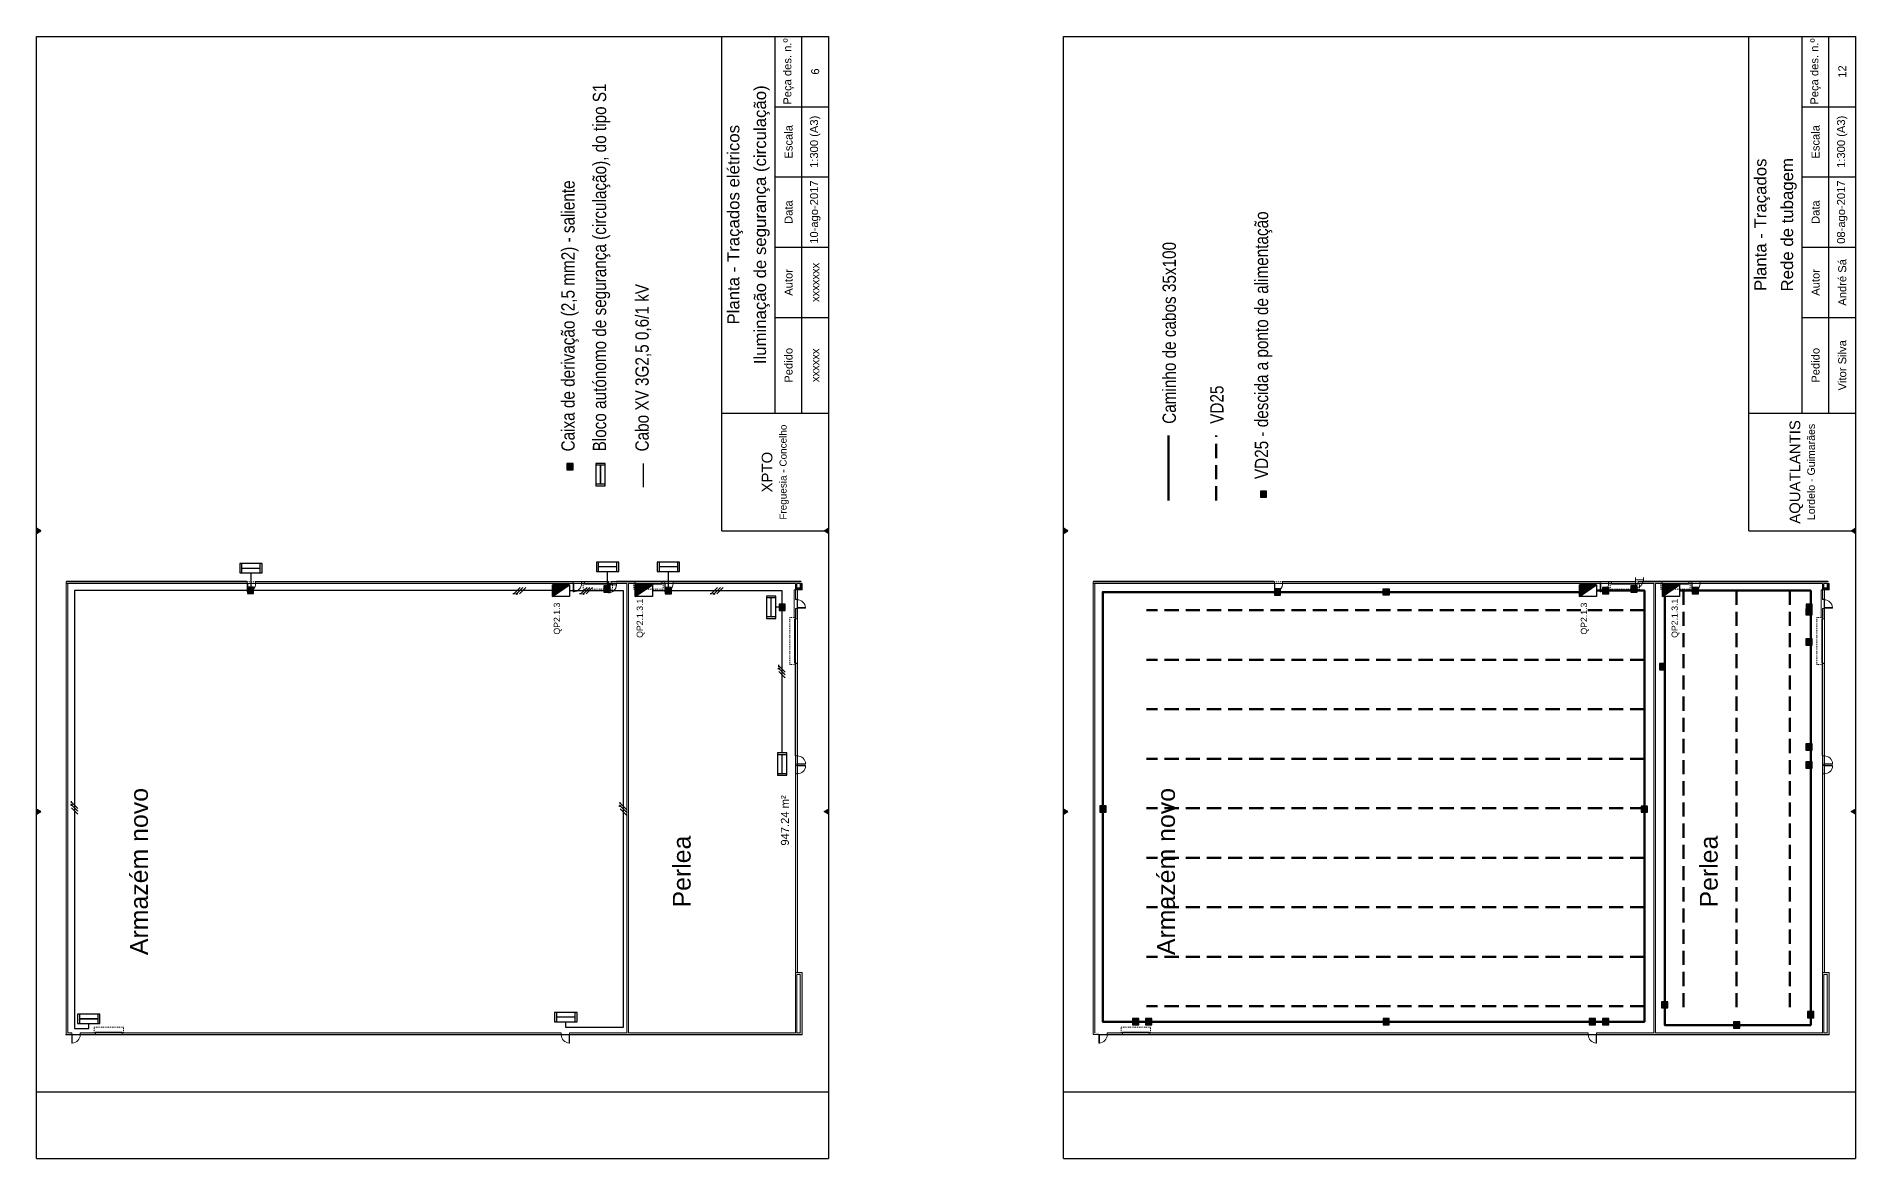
# Model space of a CAD drawing. Header units: millimetres. Extents: x -32 to 1412, y -324 to 2887.
# Drawn here: x 1207.4 to 1412, y 1996.6 to 2122.7 of the extents above; entities that cross this region are included whole.
import ezdxf

# ---------------------------------------------------------------- set-up
doc = ezdxf.new("R2010")
doc.units = ezdxf.units.MM
doc.header["$LTSCALE"] = 0.5
for name, pattern in [('HIDDEN', [9.525, 6.35, -3.175]), ('HIDDEN2', [4.7625, 3.175, -1.5875]), ('Tracejado - 0_53_0_53', [0.00106, 0.00053, -0.00053])]:
    doc.linetypes.add(name, pattern=pattern)
doc.layers.get('0').update_dxf_attribs({"linetype": 'CONTINUOUS'})
for name, color, linetype, lineweight in [('Anotações', 7, 'CONTINUOUS', 5), ('Arq_Janelas_C', 7, 'CONTINUOUS', 9), ('Arq_Paredes', 7, 'CONTINUOUS', 5), ('Arq_Paredes_C', 7, 'CONTINUOUS', 9), ('Arq_pavimentos', 7, 'CONTINUOUS', 5), ('Arq_Portas', 7, 'CONTINUOUS', 5), ('Arq_Portas Folhas C', 7, 'CONTINUOUS', 9), ('arquitetura', 252, 'CONTINUOUS', 5), ('ESQUEMA', 3, 'CONTINUOUS', 0), ('quadros eletricos', 3, 'CONTINUOUS', 30)]:
    doc.layers.add(name, color=color, linetype=linetype, lineweight=lineweight)
for name, color, linetype in [('aparelhagem', 3, 'CONTINUOUS'), ('ESQUADRIA', 7, 'CONTINUOUS'), ('Iluminação segurança', 3, 'CONTINUOUS')]:
    doc.layers.add(name, color=color, linetype=linetype)
doc.styles.add('Arial nw', font='ARIALN.TTF')
doc.styles.add('Arial_5', font='arial.ttf', dxfattribs={"height": 0.9})
doc.styles.add('ITED_3', font='romans.shx', dxfattribs={"width": 0.9, "height": 0.1})

# ---------------------------------------------------------------- blocks, each defined once
blk = doc.blocks.new('ilum_seg')
at = {"layer": 'Iluminação segurança', "color": 3, "ltscale": 0.3}
for p, q in [((-1.26, 0.53), (-1.26, -0.52)), ((1.26, 0.53), (-1.26, 0.53)), ((-1.05, 0.53), (-1.05, -0.52)), ((1.05, -0.52), (1.05, 0.53)), ((1.26, -0.52), (1.26, 0.53)), ((-1.26, -0.52), (1.26, -0.52))]:
    blk.add_line(p, q, dxfattribs=at)
at = {"layer": 'Iluminação segurança', "color": 3, "ltscale": 0.3, "const_width": 0.168}
blk.add_lwpolyline([(-1.05, 0), (1.05, 0)], dxfattribs=at)

msp = doc.modelspace()

# ---------------------------------------------------------------- hatches: boundary and pattern name
for points in [[(1207.902, 2067.161), (1207.403, 2067.449), (1207.403, 2066.873)], [(1296.016, 2067.161), (1296.515, 2067.449), (1296.515, 2066.873)], [(1323.428, 2067.161), (1322.929, 2067.449), (1322.929, 2066.873)], [(1411.542, 2067.161), (1412.041, 2067.449), (1412.041, 2066.873)], [(1207.902, 2035.596), (1207.403, 2035.884), (1207.403, 2035.308)], [(1296.016, 2035.596), (1296.515, 2035.884), (1296.515, 2035.308)], [(1323.428, 2035.596), (1322.929, 2035.884), (1322.929, 2035.308)], [(1411.542, 2035.596), (1412.041, 2035.884), (1412.041, 2035.308)]]:
    msp.add_hatch(color=7).paths.add_polyline_path(points)
at = {"layer": 'aparelhagem'}
h = msp.add_hatch(color=256, dxfattribs=at)
edge = h.paths.add_edge_path()
edge.add_arc((1261.422, 2060.078), 0.069, 0, 360)
h = msp.add_hatch(color=256, dxfattribs=at)
edge = h.paths.add_edge_path()
edge.add_arc((1268.947, 2060.078), 0.069, 0, 360)
h = msp.add_hatch(color=256, dxfattribs=at)
edge = h.paths.add_edge_path()
edge.add_arc((1283.633, 2060.078), 0.069, 0, 360)
h = msp.add_hatch(color=256, dxfattribs=at)
edge = h.paths.add_edge_path()
edge.add_arc((1290.917, 2051.674), 0.069, 0, 360)
h = msp.add_hatch(color=256, dxfattribs=at)
edge = h.paths.add_edge_path()
edge.add_arc((1211.353, 2036.343), 0.069, 0, 360)
h = msp.add_hatch(color=256, dxfattribs=at)
edge = h.paths.add_edge_path()
edge.add_arc((1273.055, 2036.232), 0.069, 0, 360)
at = {"layer": 'Arq_Paredes'}
for points in [[(1210.956, 2061.236), (1210.73, 2061.236), (1210.73, 2010.514), (1210.956, 2010.514), (1210.956, 2060.596)], [(1217.006, 2061.436), (1210.97, 2061.436), (1210.97, 2061.236), (1217.006, 2061.236)], [(1274.016, 2061.236), (1273.816, 2061.236), (1273.816, 2010.74), (1274.016, 2010.74), (1274.016, 2045.304)], [(1292.925, 2061.236), (1292.775, 2061.236), (1292.775, 2060.763), (1292.925, 2060.763)], [(1293.304, 2060.537), (1293.304, 2060.763), (1292.775, 2060.763), (1292.775, 2060.537), (1293.001, 2060.537)], [(1293.53, 2060.537), (1293.53, 2061.236), (1293.304, 2061.236), (1293.304, 2060.537)], [(1326.482, 2061.236), (1326.256, 2061.236), (1326.256, 2010.514), (1326.482, 2010.514), (1326.482, 2060.596)], [(1332.532, 2061.436), (1326.496, 2061.436), (1326.496, 2061.236), (1332.532, 2061.236)], [(1389.542, 2061.236), (1389.342, 2061.236), (1389.342, 2010.74), (1389.542, 2010.74), (1389.542, 2045.304)], [(1408.451, 2061.236), (1408.301, 2061.236), (1408.301, 2060.763), (1408.451, 2060.763)], [(1408.83, 2060.537), (1408.83, 2060.763), (1408.301, 2060.763), (1408.301, 2060.537), (1408.527, 2060.537)], [(1409.056, 2060.537), (1409.056, 2061.236), (1408.83, 2061.236), (1408.83, 2060.537)], [(1292.925, 2017.288), (1292.775, 2017.288), (1292.775, 2010.74), (1292.925, 2010.74)], [(1293.53, 2010.514), (1293.53, 2017.514), (1293.304, 2017.514), (1293.304, 2010.514)], [(1408.451, 2017.288), (1408.301, 2017.288), (1408.301, 2010.74), (1408.451, 2010.74)], [(1409.056, 2010.514), (1409.056, 2017.514), (1408.83, 2017.514), (1408.83, 2010.514)]]:
    msp.add_hatch(color=252, dxfattribs=at).paths.add_polyline_path(points, flags=0)
h = msp.add_hatch(color=252, dxfattribs=at)
h.paths.add_polyline_path([(1293.29, 2061.236), (1293.29, 2061.476), (1279.02, 2061.476), (1279.02, 2061.236), (1292.925, 2061.236)], flags=0)
h.paths.add_polyline_path([(1278.09, 2061.236), (1278.09, 2061.476), (1277.755, 2061.476), (1277.755, 2061.236)], flags=0)
h.paths.add_polyline_path([(1274.755, 2061.476), (1272.055, 2061.476), (1272.055, 2061.236), (1274.755, 2061.236)], flags=0)
h.paths.add_polyline_path([(1269.055, 2061.236), (1269.055, 2061.476), (1268.72, 2061.476), (1268.72, 2061.236)], flags=0)
h.paths.add_polyline_path([(1267.79, 2061.476), (1232.061, 2061.476), (1232.061, 2061.236), (1267.79, 2061.236)], flags=0)
h.paths.add_polyline_path([(1231.131, 2061.476), (1217.006, 2061.476), (1217.006, 2061.236), (1231.131, 2061.236)], flags=0)
h = msp.add_hatch(color=252, dxfattribs=at)
h.paths.add_polyline_path([(1408.816, 2061.236), (1408.816, 2061.476), (1394.546, 2061.476), (1394.546, 2061.236), (1408.451, 2061.236)], flags=0)
h.paths.add_polyline_path([(1393.616, 2061.236), (1393.616, 2061.476), (1393.281, 2061.476), (1393.281, 2061.236)], flags=0)
h.paths.add_polyline_path([(1390.281, 2061.476), (1387.581, 2061.476), (1387.581, 2061.236), (1390.281, 2061.236)], flags=0)
h.paths.add_polyline_path([(1384.581, 2061.236), (1384.581, 2061.476), (1384.246, 2061.476), (1384.246, 2061.236)], flags=0)
h.paths.add_polyline_path([(1383.316, 2061.476), (1347.587, 2061.476), (1347.587, 2061.236), (1383.316, 2061.236)], flags=0)
h.paths.add_polyline_path([(1346.657, 2061.476), (1332.532, 2061.476), (1332.532, 2061.236), (1346.657, 2061.236)], flags=0)
h = msp.add_hatch(color=252, dxfattribs=at)
h.dxf.hatch_style = 1
h.paths.add_polyline_path([(1292.775, 2060.537), (1292.775, 2059.485), (1293.001, 2059.485), (1293.001, 2060.537)])
h.paths.add_polyline_path([(1292.775, 2039.847), (1292.775, 2017.514), (1293.001, 2017.514), (1293.001, 2039.847)])
h.paths.add_polyline_path([(1292.775, 2052.285), (1292.775, 2052.135), (1292.775, 2041.85), (1293.001, 2041.85), (1293.001, 2052.285)])
h.paths.add_polyline_path([(1292.775, 2058.41), (1292.775, 2057.435), (1292.775, 2057.285), (1293.001, 2057.285), (1293.001, 2058.41)])
h.paths.add_polyline_path([(1293.304, 2017.514), (1292.775, 2017.514), (1292.775, 2017.288), (1293.304, 2017.288)])
h = msp.add_hatch(color=252, dxfattribs=at)
h.dxf.hatch_style = 1
h.paths.add_polyline_path([(1408.301, 2060.537), (1408.301, 2059.485), (1408.527, 2059.485), (1408.527, 2060.537)])
h.paths.add_polyline_path([(1408.301, 2039.847), (1408.301, 2017.514), (1408.527, 2017.514), (1408.527, 2039.847)])
h.paths.add_polyline_path([(1408.301, 2052.285), (1408.301, 2052.135), (1408.301, 2041.85), (1408.527, 2041.85), (1408.527, 2052.285)])
h.paths.add_polyline_path([(1408.301, 2058.41), (1408.301, 2057.435), (1408.301, 2057.285), (1408.527, 2057.285), (1408.527, 2058.41)])
h.paths.add_polyline_path([(1408.83, 2017.514), (1408.301, 2017.514), (1408.301, 2017.288), (1408.83, 2017.288)])
h = msp.add_hatch(color=252, dxfattribs=at)
h.paths.add_polyline_path([(1293.304, 2010.74), (1267.375, 2010.74), (1267.375, 2010.514), (1293.304, 2010.514)], flags=0)
h.paths.add_polyline_path([(1266.445, 2010.514), (1266.445, 2010.74), (1217.035, 2010.74), (1217.035, 2010.514), (1264.213, 2010.514)], flags=0)
h.paths.add_polyline_path([(1214.035, 2010.74), (1212.326, 2010.74), (1212.326, 2010.514), (1214.035, 2010.514)], flags=0)
h.paths.add_polyline_path([(1211.396, 2010.514), (1211.396, 2010.74), (1210.956, 2010.74), (1210.956, 2010.514)], flags=0)
h = msp.add_hatch(color=252, dxfattribs=at)
h.paths.add_polyline_path([(1408.83, 2010.74), (1382.901, 2010.74), (1382.901, 2010.514), (1408.83, 2010.514)], flags=0)
h.paths.add_polyline_path([(1381.971, 2010.514), (1381.971, 2010.74), (1332.561, 2010.74), (1332.561, 2010.514), (1379.739, 2010.514)], flags=0)
h.paths.add_polyline_path([(1329.561, 2010.74), (1327.852, 2010.74), (1327.852, 2010.514), (1329.561, 2010.514)], flags=0)
h.paths.add_polyline_path([(1326.922, 2010.514), (1326.922, 2010.74), (1326.482, 2010.74), (1326.482, 2010.514)], flags=0)
at = {"layer": 'quadros eletricos', "ltscale": 10}
for points in [[(1267.784, 2074.738), (1267.08, 2074.738), (1267.08, 2074.034), (1267.784, 2074.034)], [(1345.792, 2071.63), (1345.088, 2071.63), (1345.088, 2070.926), (1345.792, 2070.926)], [(1231.838, 2060.821), (1231.134, 2060.821), (1231.134, 2060.116), (1231.838, 2060.116)], [(1271.929, 2060.979), (1271.224, 2060.979), (1271.224, 2060.274), (1271.929, 2060.274)], [(1278.844, 2060.787), (1278.14, 2060.787), (1278.14, 2060.082), (1278.844, 2060.082)], [(1384.263, 2060.787), (1383.559, 2060.787), (1383.559, 2060.082), (1384.263, 2060.082)], [(1387.455, 2060.979), (1386.75, 2060.979), (1386.75, 2060.274), (1387.455, 2060.274)], [(1394.37, 2060.787), (1393.666, 2060.787), (1393.666, 2060.082), (1394.37, 2060.082)], [(1291.644, 2058.923), (1290.939, 2058.923), (1290.939, 2058.219), (1291.644, 2058.219)], [(1347.364, 2060.625), (1346.66, 2060.625), (1346.66, 2059.921), (1347.364, 2059.921)], [(1359.587, 2059.921), (1358.883, 2059.921), (1358.883, 2060.625), (1359.587, 2060.625)], [(1407.17, 2058.923), (1406.465, 2058.923), (1406.465, 2058.219), (1407.17, 2058.219)], [(1407.137, 2058.413), (1406.433, 2058.413), (1406.433, 2057.708), (1407.137, 2057.708)], [(1407.137, 2055.02), (1406.433, 2055.02), (1406.433, 2054.315), (1407.137, 2054.315)], [(1389.964, 2051.548), (1390.669, 2051.548), (1390.669, 2052.253), (1389.964, 2052.253)], [(1407.137, 2043.22), (1406.433, 2043.22), (1406.433, 2042.515), (1407.137, 2042.515)], [(1407.137, 2041.197), (1406.433, 2041.197), (1406.433, 2040.493), (1407.137, 2040.493)], [(1327.723, 2036.23), (1327.019, 2036.23), (1327.019, 2035.525), (1327.723, 2035.525)], [(1388.635, 2036.223), (1387.931, 2036.223), (1387.931, 2035.518), (1388.635, 2035.518)], [(1390.223, 2013.525), (1390.928, 2013.525), (1390.928, 2014.229), (1390.223, 2014.229)], [(1331.413, 2012.326), (1330.708, 2012.326), (1330.708, 2011.622), (1331.413, 2011.622)], [(1332.867, 2012.326), (1332.163, 2012.326), (1332.163, 2011.622), (1332.867, 2011.622)], [(1359.587, 2012.326), (1358.883, 2012.326), (1358.883, 2011.622), (1359.587, 2011.622)], [(1382.778, 2012.326), (1382.073, 2012.326), (1382.073, 2011.622), (1382.778, 2011.622)], [(1384.263, 2012.326), (1383.559, 2012.326), (1383.559, 2011.622), (1384.263, 2011.622)], [(1398.309, 2011.253), (1399.013, 2011.253), (1399.013, 2011.958), (1398.309, 2011.958)], [(1406.644, 2012.419), (1407.349, 2012.419), (1407.349, 2013.123), (1406.644, 2013.123)]]:
    msp.add_hatch(color=256, dxfattribs=at).paths.add_polyline_path(points)
at = {"layer": 'quadros eletricos'}
for points in [[(1265.452, 2059.781), (1267.382, 2061.088), (1265.452, 2061.088)], [(1274.776, 2059.781), (1276.706, 2061.088), (1274.776, 2061.088)], [(1380.978, 2059.781), (1382.908, 2061.088), (1380.978, 2061.088)], [(1390.302, 2059.781), (1392.232, 2061.088), (1390.302, 2061.088)]]:
    msp.add_hatch(color=256, dxfattribs=at).paths.add_polyline_path(points)

# ---------------------------------------------------------------- linework, layer by layer
for p, q in [((1284.514, 2067.161), (1296.515, 2067.161)), ((1400.04, 2067.161), (1412.041, 2067.161)), ((1412.041, 2059.659), (1412.041, 1996.591))]:
    msp.add_line(p, q)
at = {"color": 252}
for p, q in [((1292.775, 2058.41), (1292.775, 2057.435)), ((1408.301, 2058.41), (1408.301, 2057.435)), ((1292.775, 2052.285), (1293.001, 2052.285)), ((1292.775, 2041.85), (1292.775, 2052.135)), ((1408.301, 2052.285), (1408.527, 2052.285)), ((1408.301, 2041.85), (1408.301, 2052.135)), ((1292.775, 2041.85), (1292.775, 2039.847)), ((1408.301, 2041.85), (1408.301, 2039.847))]:
    msp.add_line(p, q, dxfattribs=at)
at = {"color": 7}
for points in [[(1207.902, 2067.161), (1207.403, 2067.449), (1207.403, 2066.873)], [(1296.016, 2067.161), (1296.515, 2067.449), (1296.515, 2066.873)], [(1323.428, 2067.161), (1322.929, 2067.449), (1322.929, 2066.873)], [(1411.542, 2067.161), (1412.041, 2067.449), (1412.041, 2066.873)], [(1207.902, 2035.596), (1207.403, 2035.884), (1207.403, 2035.308)], [(1323.428, 2035.596), (1322.929, 2035.884), (1322.929, 2035.308)], [(1411.542, 2035.596), (1412.041, 2035.884), (1412.041, 2035.308)]]:
    msp.add_lwpolyline(points, close=True, dxfattribs=at)
at = {"layer": 'aparelhagem'}
for p, q in [((1261.105, 2060.078), (1261.818, 2060.791)), ((1261.422, 2060.078), (1262.135, 2060.791)), ((1261.739, 2060.078), (1262.452, 2060.791)), ((1268.63, 2060.078), (1269.343, 2060.791)), ((1268.947, 2060.078), (1269.659, 2060.791)), ((1269.264, 2060.078), (1269.976, 2060.791)), ((1283.316, 2060.078), (1284.029, 2060.791)), ((1283.633, 2060.078), (1284.346, 2060.791)), ((1283.95, 2060.078), (1284.663, 2060.791)), ((1261.222, 2060.078), (1260.988, 2060.078)), ((1268.747, 2060.078), (1268.513, 2060.078)), ((1283.433, 2060.078), (1283.199, 2060.078)), ((1290.917, 2051.873), (1290.917, 2052.108)), ((1290.917, 2051.991), (1291.629, 2051.278)), ((1290.917, 2051.674), (1291.629, 2050.961)), ((1290.917, 2051.357), (1291.629, 2050.644)), ((1211.353, 2036.543), (1211.353, 2036.777)), ((1211.353, 2036.66), (1212.065, 2035.948)), ((1211.353, 2036.343), (1212.065, 2035.631)), ((1273.055, 2036.432), (1273.055, 2036.666)), ((1273.055, 2036.549), (1273.768, 2035.836)), ((1273.055, 2036.232), (1273.768, 2035.519)), ((1211.353, 2036.026), (1212.065, 2035.314)), ((1273.055, 2035.915), (1273.768, 2035.202))]:
    msp.add_line(p, q, dxfattribs=at)
for centre in [(1261.422, 2060.078), (1261.422, 2060.078), (1268.947, 2060.078), (1268.947, 2060.078), (1283.633, 2060.078), (1283.633, 2060.078), (1290.917, 2051.674), (1290.917, 2051.674), (1211.353, 2036.343), (1211.353, 2036.343), (1273.055, 2036.232), (1273.055, 2036.232)]:
    msp.add_circle(centre, 0.069, dxfattribs=at)
at = {"layer": 'Arq_Janelas_C', "color": 252}
for p, q in [((1292.775, 2059.485), (1292.775, 2059.453)), ((1292.947, 2059.453), (1292.775, 2059.453)), ((1293.001, 2059.466), (1292.947, 2059.466)), ((1292.947, 2059.466), (1292.947, 2059.422)), ((1292.991, 2059.422), (1292.947, 2059.422)), ((1292.969, 2059.422), (1292.969, 2058.473)), ((1292.991, 2059.466), (1292.991, 2059.422)), ((1293.001, 2059.485), (1293.001, 2059.466)), ((1408.301, 2059.485), (1408.301, 2059.453)), ((1408.473, 2059.453), (1408.301, 2059.453)), ((1408.527, 2059.466), (1408.473, 2059.466)), ((1408.473, 2059.466), (1408.473, 2059.422)), ((1408.517, 2059.422), (1408.473, 2059.422)), ((1408.495, 2059.422), (1408.495, 2058.473)), ((1408.517, 2059.466), (1408.517, 2059.422)), ((1408.527, 2059.485), (1408.527, 2059.466)), ((1292.947, 2058.442), (1292.775, 2058.442)), ((1292.775, 2058.41), (1292.775, 2058.442)), ((1292.947, 2058.473), (1292.947, 2058.429)), ((1292.991, 2058.473), (1292.947, 2058.473)), ((1293.001, 2058.429), (1292.947, 2058.429)), ((1292.991, 2058.429), (1292.991, 2058.473)), ((1293.001, 2058.411), (1293.001, 2058.429)), ((1408.473, 2058.442), (1408.301, 2058.442)), ((1408.301, 2058.41), (1408.301, 2058.442)), ((1408.473, 2058.473), (1408.473, 2058.429)), ((1408.517, 2058.473), (1408.473, 2058.473)), ((1408.527, 2058.429), (1408.473, 2058.429)), ((1408.517, 2058.429), (1408.517, 2058.473)), ((1408.527, 2058.411), (1408.527, 2058.429))]:
    msp.add_line(p, q, dxfattribs=at)
at = {"layer": 'Arq_Paredes_C', "color": 252}
for p, q in [((1210.73, 2061.236), (1231.131, 2061.236)), ((1210.956, 2010.74), (1210.956, 2061.236)), ((1217.006, 2061.436), (1210.97, 2061.436)), ((1231.131, 2061.476), (1217.206, 2061.476)), ((1231.131, 2061.236), (1231.131, 2061.476)), ((1267.79, 2061.476), (1232.061, 2061.476)), ((1232.061, 2061.476), (1232.061, 2061.236)), ((1232.061, 2061.236), (1267.79, 2061.236)), ((1267.79, 2061.236), (1267.79, 2061.476)), ((1269.055, 2061.476), (1268.72, 2061.476)), ((1268.72, 2061.476), (1268.72, 2061.236)), ((1268.72, 2061.236), (1269.055, 2061.236)), ((1269.055, 2061.236), (1269.055, 2061.476)), ((1274.755, 2061.476), (1272.055, 2061.476)), ((1272.055, 2061.476), (1272.055, 2061.236)), ((1272.055, 2061.236), (1273.816, 2061.236)), ((1273.816, 2061.236), (1273.816, 2010.74)), ((1274.016, 2061.236), (1274.755, 2061.236)), ((1274.016, 2010.74), (1274.016, 2061.236)), ((1274.755, 2061.236), (1274.755, 2061.476)), ((1278.09, 2061.476), (1277.755, 2061.476)), ((1277.755, 2061.476), (1277.755, 2061.236)), ((1277.755, 2061.236), (1278.09, 2061.236)), ((1278.09, 2061.236), (1278.09, 2061.476)), ((1293.29, 2061.476), (1279.02, 2061.476)), ((1279.02, 2061.476), (1279.02, 2061.236)), ((1279.02, 2061.236), (1292.775, 2061.236)), ((1292.775, 2061.236), (1292.775, 2059.485)), ((1292.925, 2061.236), (1293.53, 2061.236)), ((1292.925, 2060.763), (1292.925, 2061.236)), ((1293.304, 2060.763), (1292.925, 2060.763)), ((1293.53, 2061.236), (1293.304, 2061.236)), ((1293.304, 2061.236), (1293.304, 2060.763)), ((1293.53, 2060.537), (1293.53, 2061.236)), ((1326.256, 2061.236), (1346.657, 2061.236)), ((1326.482, 2010.74), (1326.482, 2061.236)), ((1332.532, 2061.436), (1326.496, 2061.436)), ((1346.657, 2061.476), (1332.732, 2061.476)), ((1346.657, 2061.236), (1346.657, 2061.476)), ((1383.316, 2061.476), (1347.587, 2061.476)), ((1347.587, 2061.476), (1347.587, 2061.236)), ((1347.587, 2061.236), (1383.316, 2061.236)), ((1383.316, 2061.236), (1383.316, 2061.476)), ((1384.581, 2061.476), (1384.246, 2061.476)), ((1384.246, 2061.476), (1384.246, 2061.236)), ((1384.246, 2061.236), (1384.581, 2061.236)), ((1384.581, 2061.236), (1384.581, 2061.476)), ((1390.281, 2061.476), (1387.581, 2061.476)), ((1387.581, 2061.476), (1387.581, 2061.236)), ((1387.581, 2061.236), (1389.342, 2061.236)), ((1389.342, 2061.236), (1389.342, 2010.74)), ((1389.542, 2061.236), (1390.281, 2061.236)), ((1389.542, 2010.74), (1389.542, 2061.236)), ((1390.281, 2061.236), (1390.281, 2061.476)), ((1393.616, 2061.476), (1393.281, 2061.476)), ((1393.281, 2061.476), (1393.281, 2061.236)), ((1393.281, 2061.236), (1393.616, 2061.236)), ((1393.616, 2061.236), (1393.616, 2061.476)), ((1408.816, 2061.476), (1394.546, 2061.476)), ((1394.546, 2061.476), (1394.546, 2061.236)), ((1394.546, 2061.236), (1408.301, 2061.236)), ((1408.301, 2061.236), (1408.301, 2059.485)), ((1408.451, 2061.236), (1409.056, 2061.236)), ((1408.451, 2060.763), (1408.451, 2061.236)), ((1408.83, 2060.763), (1408.451, 2060.763)), ((1409.056, 2061.236), (1408.83, 2061.236)), ((1408.83, 2061.236), (1408.83, 2060.763)), ((1409.056, 2060.537), (1409.056, 2061.236)), ((1292.775, 2059.485), (1293.001, 2059.485)), ((1293.001, 2060.537), (1293.53, 2060.537)), ((1293.001, 2059.485), (1293.001, 2060.537)), ((1408.301, 2059.485), (1408.527, 2059.485)), ((1408.527, 2060.537), (1409.056, 2060.537)), ((1408.527, 2059.485), (1408.527, 2060.537)), ((1293.001, 2058.41), (1292.775, 2058.41)), ((1292.775, 2057.285), (1293.001, 2057.285)), ((1293.001, 2041.85), (1293.001, 2058.41)), ((1408.527, 2058.41), (1408.301, 2058.41)), ((1408.301, 2057.285), (1408.527, 2057.285)), ((1408.527, 2041.85), (1408.527, 2058.41)), ((1292.775, 2041.85), (1293.001, 2041.85)), ((1293.001, 2040.92), (1292.775, 2040.92)), ((1292.775, 2040.92), (1292.775, 2040.777)), ((1292.775, 2040.777), (1293.001, 2040.777)), ((1293.001, 2040.777), (1293.001, 2040.92)), ((1408.301, 2041.85), (1408.527, 2041.85)), ((1408.527, 2040.92), (1408.301, 2040.92)), ((1408.301, 2040.92), (1408.301, 2040.777)), ((1408.301, 2040.777), (1408.527, 2040.777)), ((1408.527, 2040.777), (1408.527, 2040.92)), ((1293.001, 2039.847), (1292.775, 2039.847)), ((1292.775, 2039.847), (1292.775, 2017.514)), ((1293.001, 2017.514), (1293.001, 2039.847)), ((1408.527, 2039.847), (1408.301, 2039.847)), ((1408.301, 2039.847), (1408.301, 2017.514)), ((1408.527, 2017.514), (1408.527, 2039.847)), ((1292.775, 2017.514), (1292.775, 2010.74)), ((1293.53, 2017.514), (1292.775, 2017.514)), ((1292.925, 2017.288), (1293.304, 2017.288)), ((1292.925, 2010.74), (1292.925, 2017.288)), ((1293.304, 2017.288), (1293.304, 2010.74)), ((1293.53, 2010.514), (1293.53, 2017.514)), ((1408.301, 2017.514), (1408.301, 2010.74)), ((1409.056, 2017.514), (1408.301, 2017.514)), ((1408.451, 2017.288), (1408.83, 2017.288)), ((1408.451, 2010.74), (1408.451, 2017.288)), ((1408.83, 2017.288), (1408.83, 2010.74)), ((1409.056, 2010.514), (1409.056, 2017.514)), ((1210.73, 2010.596), (1210.73, 2010.514)), ((1210.73, 2010.514), (1211.396, 2010.514)), ((1211.396, 2010.74), (1210.956, 2010.74)), ((1211.396, 2010.514), (1211.396, 2010.74)), ((1214.035, 2010.74), (1212.326, 2010.74)), ((1212.326, 2010.74), (1212.326, 2010.514)), ((1212.326, 2010.514), (1214.035, 2010.514)), ((1214.035, 2010.514), (1214.035, 2010.74)), ((1266.445, 2010.74), (1217.035, 2010.74)), ((1217.035, 2010.74), (1217.035, 2010.514)), ((1217.035, 2010.514), (1266.445, 2010.514)), ((1266.445, 2010.514), (1266.445, 2010.74)), ((1273.816, 2010.74), (1267.375, 2010.74)), ((1267.375, 2010.74), (1267.375, 2010.514)), ((1267.375, 2010.514), (1293.53, 2010.514)), ((1292.775, 2010.74), (1274.016, 2010.74)), ((1293.304, 2010.74), (1292.925, 2010.74)), ((1329.561, 2010.74), (1327.852, 2010.74)), ((1327.852, 2010.74), (1327.852, 2010.514)), ((1327.852, 2010.514), (1329.561, 2010.514)), ((1329.561, 2010.514), (1329.561, 2010.74)), ((1381.971, 2010.74), (1332.561, 2010.74)), ((1332.561, 2010.74), (1332.561, 2010.514)), ((1332.561, 2010.514), (1381.971, 2010.514)), ((1381.971, 2010.514), (1381.971, 2010.74)), ((1389.342, 2010.74), (1382.901, 2010.74)), ((1382.901, 2010.74), (1382.901, 2010.514)), ((1382.901, 2010.514), (1409.056, 2010.514)), ((1408.301, 2010.74), (1389.542, 2010.74)), ((1408.83, 2010.74), (1408.451, 2010.74))]:
    msp.add_line(p, q, dxfattribs=at)
at = {"layer": 'Arq_pavimentos', "color": 252}
for p, q in [((1232.061, 2061.236), (1231.131, 2061.236)), ((1268.72, 2061.236), (1267.79, 2061.236)), ((1279.02, 2061.236), (1278.09, 2061.236)), ((1347.587, 2061.236), (1346.657, 2061.236)), ((1384.246, 2061.236), (1383.316, 2061.236)), ((1394.546, 2061.236), (1393.616, 2061.236)), ((1293.001, 2060.537), (1292.656, 2060.537)), ((1292.656, 2060.537), (1292.656, 2057.435)), ((1292.991, 2058.473), (1292.991, 2059.403)), ((1293.53, 2060.537), (1293.001, 2060.537)), ((1293.001, 2058.41), (1293.001, 2059.485)), ((1408.527, 2060.537), (1408.182, 2060.537)), ((1408.182, 2060.537), (1408.182, 2057.435)), ((1408.517, 2058.473), (1408.517, 2059.403)), ((1409.056, 2060.537), (1408.527, 2060.537)), ((1408.527, 2058.41), (1408.527, 2059.485)), ((1293.001, 2052.285), (1293.001, 2057.285)), ((1408.527, 2052.285), (1408.527, 2057.285)), ((1293.001, 2040.92), (1293.001, 2041.85)), ((1293.001, 2039.847), (1293.001, 2040.777)), ((1408.527, 2040.92), (1408.527, 2041.85)), ((1408.527, 2039.847), (1408.527, 2040.777)), ((1212.326, 2010.514), (1211.396, 2010.514)), ((1211.396, 2010.514), (1212.326, 2010.514)), ((1217.035, 2010.514), (1214.035, 2010.514)), ((1214.035, 2010.514), (1217.035, 2010.514)), ((1267.375, 2010.515), (1266.445, 2010.515)), ((1266.445, 2010.514), (1267.375, 2010.514)), ((1327.852, 2010.514), (1326.922, 2010.514)), ((1326.922, 2010.514), (1327.852, 2010.514)), ((1332.561, 2010.514), (1329.561, 2010.514)), ((1329.561, 2010.514), (1332.561, 2010.514)), ((1382.901, 2010.515), (1381.971, 2010.515)), ((1381.971, 2010.514), (1382.901, 2010.514))]:
    msp.add_line(p, q, dxfattribs=at)
at = {"layer": 'Arq_Portas', "color": 252, "linetype": 'Tracejado - 0_53_0_53'}
for p, q in [((1268.905, 2061.236), (1272.205, 2061.236)), ((1268.905, 2061.236), (1268.905, 2060.601)), ((1272.205, 2061.236), (1272.205, 2060.601)), ((1274.605, 2061.236), (1277.905, 2061.236)), ((1274.605, 2061.236), (1274.605, 2060.601)), ((1277.905, 2061.236), (1277.905, 2060.601)), ((1384.431, 2061.236), (1387.731, 2061.236)), ((1384.431, 2061.236), (1384.431, 2060.601)), ((1387.731, 2061.236), (1387.731, 2060.601)), ((1390.131, 2061.236), (1393.431, 2061.236)), ((1390.131, 2061.236), (1390.131, 2060.601)), ((1393.431, 2061.236), (1393.431, 2060.601)), ((1268.905, 2060.601), (1272.205, 2060.601)), ((1274.605, 2060.601), (1277.905, 2060.601)), ((1384.431, 2060.601), (1387.731, 2060.601)), ((1390.131, 2060.601), (1393.431, 2060.601)), ((1292.14, 2057.435), (1292.14, 2052.135)), ((1292.775, 2057.435), (1292.14, 2057.435)), ((1292.775, 2057.435), (1292.775, 2052.135)), ((1407.666, 2057.435), (1407.666, 2052.135)), ((1408.301, 2057.435), (1407.666, 2057.435)), ((1408.301, 2057.435), (1408.301, 2052.135)), ((1292.775, 2052.135), (1292.14, 2052.135)), ((1408.301, 2052.135), (1407.666, 2052.135)), ((1213.885, 2011.374), (1217.185, 2011.374)), ((1213.885, 2010.74), (1213.885, 2011.374)), ((1213.885, 2010.74), (1217.185, 2010.74)), ((1217.185, 2010.74), (1217.185, 2011.374)), ((1329.411, 2011.374), (1332.711, 2011.374)), ((1329.411, 2010.74), (1329.411, 2011.374)), ((1329.411, 2010.74), (1332.711, 2010.74)), ((1332.711, 2010.74), (1332.711, 2011.374))]:
    msp.add_line(p, q, dxfattribs=at)
at = {"layer": 'Arq_Portas', "color": 252}
for centre, start, end in [((1231.131, 2061.236), 273.0763, 0), ((1267.79, 2061.236), 273.0763, 0), ((1278.09, 2061.236), 273.0763, 0), ((1346.657, 2061.236), 273.0763, 0), ((1383.316, 2061.236), 273.0763, 0), ((1393.616, 2061.236), 273.0763, 0), ((1292.991, 2058.473), 3.0763, 90), ((1408.517, 2058.473), 3.0763, 90), ((1293.001, 2040.92), 3.0763, 90), ((1293.001, 2040.777), 270, 356.9237), ((1408.527, 2040.92), 3.0763, 90), ((1408.527, 2040.777), 270, 356.9237), ((1211.396, 2010.514), 273.0763, 0), ((1267.375, 2010.514), 180, 266.9237), ((1326.922, 2010.514), 273.0763, 0), ((1382.901, 2010.514), 180, 266.9237)]:
    msp.add_arc(centre, 0.932, start, end, dxfattribs=at)
at = {"layer": 'Arq_Portas Folhas C', "color": 252}
for p, q in [((1231.131, 2061.236), (1231.131, 2060.306)), ((1231.131, 2061.236), (1231.181, 2061.236)), ((1231.181, 2061.236), (1231.181, 2060.306)), ((1267.79, 2061.236), (1267.79, 2060.306)), ((1267.79, 2061.236), (1267.84, 2061.236)), ((1267.84, 2061.236), (1267.84, 2060.306)), ((1272.055, 2061.236), (1269.055, 2061.236)), ((1269.055, 2061.236), (1269.055, 2061.16)), ((1269.055, 2061.16), (1272.055, 2061.16)), ((1272.055, 2061.16), (1272.055, 2061.236)), ((1277.755, 2061.236), (1274.755, 2061.236)), ((1274.755, 2061.236), (1274.755, 2061.16)), ((1274.755, 2061.16), (1277.755, 2061.16)), ((1277.755, 2061.16), (1277.755, 2061.236)), ((1278.09, 2061.236), (1278.09, 2060.306)), ((1278.09, 2061.236), (1278.14, 2061.236)), ((1278.14, 2061.236), (1278.14, 2060.306)), ((1346.657, 2061.236), (1346.657, 2060.306)), ((1346.657, 2061.236), (1346.707, 2061.236)), ((1346.707, 2061.236), (1346.707, 2060.306)), ((1383.316, 2061.236), (1383.316, 2060.306)), ((1383.316, 2061.236), (1383.366, 2061.236)), ((1383.366, 2061.236), (1383.366, 2060.306)), ((1387.581, 2061.236), (1384.581, 2061.236)), ((1384.581, 2061.236), (1384.581, 2061.16)), ((1384.581, 2061.16), (1387.581, 2061.16)), ((1387.581, 2061.16), (1387.581, 2061.236)), ((1393.281, 2061.236), (1390.281, 2061.236)), ((1390.281, 2061.236), (1390.281, 2061.16)), ((1390.281, 2061.16), (1393.281, 2061.16)), ((1393.281, 2061.16), (1393.281, 2061.236)), ((1393.616, 2061.236), (1393.616, 2060.306)), ((1393.616, 2061.236), (1393.666, 2061.236)), ((1393.666, 2061.236), (1393.666, 2060.306)), ((1231.131, 2060.306), (1231.181, 2060.306)), ((1267.79, 2060.306), (1267.84, 2060.306)), ((1346.657, 2060.11), (1346.707, 2060.11)), ((1346.657, 2060.11), (1346.707, 2060.11)), ((1383.316, 2060.306), (1383.366, 2060.306)), ((1292.775, 2057.285), (1292.699, 2057.285)), ((1292.699, 2057.285), (1292.699, 2052.285)), ((1292.775, 2052.285), (1292.775, 2057.285)), ((1292.991, 2058.523), (1293.921, 2058.523)), ((1292.991, 2058.473), (1292.991, 2058.523)), ((1292.991, 2058.473), (1293.921, 2058.473)), ((1293.921, 2058.473), (1293.921, 2058.523)), ((1408.301, 2057.285), (1408.225, 2057.285)), ((1408.225, 2057.285), (1408.225, 2052.285)), ((1408.301, 2052.285), (1408.301, 2057.285)), ((1408.517, 2058.523), (1409.447, 2058.523)), ((1408.517, 2058.473), (1408.517, 2058.523)), ((1408.517, 2058.473), (1409.447, 2058.473)), ((1409.447, 2058.473), (1409.447, 2058.523)), ((1292.699, 2052.285), (1292.775, 2052.285)), ((1408.225, 2052.285), (1408.301, 2052.285)), ((1293.001, 2040.97), (1293.931, 2040.97)), ((1293.001, 2040.92), (1293.001, 2040.97)), ((1293.001, 2040.92), (1293.931, 2040.92)), ((1293.001, 2040.777), (1293.931, 2040.777)), ((1293.001, 2040.777), (1293.001, 2040.727)), ((1293.001, 2040.727), (1293.931, 2040.727)), ((1293.931, 2040.92), (1293.931, 2040.97)), ((1293.931, 2040.777), (1293.931, 2040.727)), ((1408.527, 2040.97), (1409.457, 2040.97)), ((1408.527, 2040.92), (1408.527, 2040.97)), ((1408.527, 2040.92), (1409.457, 2040.92)), ((1408.527, 2040.777), (1409.457, 2040.777)), ((1408.527, 2040.777), (1408.527, 2040.727)), ((1408.527, 2040.727), (1409.457, 2040.727)), ((1409.457, 2040.92), (1409.457, 2040.97)), ((1409.457, 2040.777), (1409.457, 2040.727)), ((1211.396, 2010.514), (1211.396, 2009.583)), ((1211.396, 2010.514), (1211.446, 2010.514)), ((1211.396, 2009.583), (1211.446, 2009.583)), ((1211.446, 2010.514), (1211.446, 2009.583)), ((1214.035, 2010.816), (1217.035, 2010.816)), ((1214.035, 2010.74), (1214.035, 2010.816)), ((1217.035, 2010.74), (1214.035, 2010.74)), ((1217.035, 2010.816), (1217.035, 2010.74)), ((1267.325, 2010.514), (1267.325, 2009.583)), ((1267.375, 2010.514), (1267.325, 2010.514)), ((1267.375, 2009.583), (1267.325, 2009.583)), ((1267.375, 2010.514), (1267.375, 2009.583)), ((1326.922, 2010.514), (1326.922, 2009.583)), ((1326.922, 2009.583), (1326.972, 2009.583)), ((1326.972, 2010.514), (1326.972, 2009.583)), ((1329.561, 2010.816), (1332.561, 2010.816)), ((1329.561, 2010.74), (1329.561, 2010.816)), ((1332.561, 2010.74), (1329.561, 2010.74)), ((1332.561, 2010.816), (1332.561, 2010.74)), ((1382.851, 2010.514), (1382.851, 2009.583)), ((1382.901, 2010.514), (1382.851, 2010.514)), ((1382.901, 2009.583), (1382.851, 2009.583)), ((1382.901, 2010.514), (1382.901, 2009.583))]:
    msp.add_line(p, q, dxfattribs=at)
at = {"layer": 'arquitetura', "color": 252}
for p, q in [((1210.735, 2061.436), (1231.06, 2061.436)), ((1210.735, 2061.436), (1210.735, 2010.536)), ((1210.765, 2061.466), (1231.06, 2061.466)), ((1210.795, 2061.496), (1231.06, 2061.496)), ((1231.96, 2061.466), (1271.74, 2061.466)), ((1231.96, 2061.436), (1271.74, 2061.436)), ((1271.74, 2061.466), (1271.74, 2060.182)), ((1272.64, 2061.082), (1271.74, 2061.082)), ((1272.64, 2061.496), (1293.405, 2061.496)), ((1272.64, 2061.466), (1293.435, 2061.466)), ((1272.64, 2061.436), (1293.465, 2061.436)), ((1272.64, 2061.325), (1272.64, 2061.082)), ((1326.261, 2061.436), (1346.586, 2061.436)), ((1326.261, 2061.436), (1326.261, 2010.536)), ((1326.291, 2061.466), (1346.586, 2061.466)), ((1326.321, 2061.496), (1346.586, 2061.496)), ((1347.486, 2061.466), (1387.266, 2061.466)), ((1347.486, 2061.436), (1387.266, 2061.436)), ((1387.266, 2061.896), (1387.266, 2060.754)), ((1388.166, 2061.654), (1387.266, 2061.654)), ((1388.166, 2061.896), (1388.166, 2061.436)), ((1388.166, 2061.496), (1408.931, 2061.496)), ((1388.166, 2061.466), (1408.961, 2061.466)), ((1388.166, 2061.436), (1408.991, 2061.436)), ((1210.735, 2010.536), (1293.465, 2010.536)), ((1326.261, 2010.536), (1408.991, 2010.536))]:
    msp.add_line(p, q, dxfattribs=at)
at = {"layer": 'arquitetura', "color": 252, "linetype": 'HIDDEN', "ltscale": 0.04}
for p, q in [((1231.06, 2061.436), (1231.96, 2061.436)), ((1271.74, 2061.436), (1272.64, 2061.436)), ((1346.586, 2061.436), (1347.486, 2061.436)), ((1387.266, 2061.436), (1388.166, 2061.436))]:
    msp.add_line(p, q, dxfattribs=at)
at = {"layer": 'arquitetura', "color": 252}
for centre in [(1271.74, 2061.082), (1387.266, 2061.654)]:
    msp.add_arc(centre, 0.9, 270, 0, dxfattribs=at)
at = {"layer": 'ESQUADRIA'}
for p, q in [((1207.403, 1996.591), (1207.403, 2122.739)), ((1207.403, 2122.739), (1296.515, 2122.739)), ((1284.514, 2067.161), (1284.514, 2122.739)), ((1290.514, 2080.394), (1290.514, 2122.739)), ((1293.515, 2080.394), (1293.515, 2122.739)), ((1296.515, 2122.739), (1296.515, 2059.659)), ((1322.929, 1996.591), (1322.929, 2122.739)), ((1322.929, 2122.739), (1412.041, 2122.739)), ((1400.04, 2067.161), (1400.04, 2122.739)), ((1406.04, 2080.394), (1406.04, 2122.739)), ((1409.041, 2080.394), (1409.041, 2122.739)), ((1412.041, 2122.739), (1412.041, 2059.659)), ((1290.514, 2114.839), (1296.515, 2114.839)), ((1406.04, 2114.839), (1412.041, 2114.839)), ((1290.514, 2106.938), (1296.515, 2106.938)), ((1406.04, 2106.938), (1412.041, 2106.938)), ((1290.514, 2099.038), (1296.515, 2099.038)), ((1406.04, 2099.038), (1412.041, 2099.038)), ((1290.514, 2091.138), (1296.515, 2091.138)), ((1290.514, 2080.394), (1290.514, 2091.138)), ((1406.04, 2091.138), (1412.041, 2091.138)), ((1406.04, 2080.394), (1406.04, 2091.138)), ((1284.514, 2080.394), (1296.515, 2080.394)), ((1400.04, 2080.394), (1412.041, 2080.394)), ((1296.515, 2059.659), (1296.515, 1996.591)), ((1207.403, 2004.092), (1296.515, 2004.092)), ((1322.929, 2004.092), (1412.041, 2004.092)), ((1207.403, 1996.591), (1296.515, 1996.591)), ((1322.929, 1996.591), (1412.041, 1996.591))]:
    msp.add_line(p, q, dxfattribs=at)
msp.add_lwpolyline([(1296.016, 2035.596), (1296.515, 2035.884), (1296.515, 2035.308)], close=True, dxfattribs=at)
at = {"layer": 'ESQUEMA', "linetype": 'HIDDEN2', "lineweight": 50}
for p, q in [((1340.109, 2070.581), (1340.109, 2077.887)), ((1392.695, 2060.435), (1392.695, 2013.173)), ((1398.661, 2060.435), (1398.661, 2013.173)), ((1404.627, 2060.435), (1404.627, 2013.173)), ((1388.283, 2058.24), (1332.265, 2058.24)), ((1388.283, 2052.674), (1332.265, 2052.674)), ((1388.283, 2047.108), (1332.265, 2047.108)), ((1388.283, 2041.542), (1332.265, 2041.542)), ((1388.283, 2035.976), (1332.265, 2035.976)), ((1388.283, 2030.41), (1332.265, 2030.41)), ((1388.283, 2024.844), (1332.265, 2024.844)), ((1388.283, 2019.278), (1332.265, 2019.278)), ((1388.283, 2013.712), (1332.265, 2013.712))]:
    msp.add_line(p, q, dxfattribs=at)
at = {"layer": 'quadros eletricos', "lineweight": 100, "ltscale": 10}
msp.add_line((1334.752, 2070.581), (1334.752, 2077.887), dxfattribs=at)
at = {"layer": 'quadros eletricos', "ltscale": 10}
for p, q in [((1275.67, 2074.738), (1275.67, 2072.069)), ((1231.53, 2062.42), (1231.53, 2060.821)), ((1271.656, 2060.979), (1271.656, 2062.598)), ((1278.492, 2060.787), (1278.492, 2062.598)), ((1290.939, 2058.571), (1290.568, 2058.571))]:
    msp.add_line(p, q, dxfattribs=at)
at = {"layer": 'quadros eletricos'}
for p, q in [((1267.382, 2061.088), (1265.452, 2059.781)), ((1276.706, 2061.088), (1274.776, 2059.781)), ((1382.908, 2061.088), (1380.978, 2059.781)), ((1392.232, 2061.088), (1390.302, 2059.781))]:
    msp.add_line(p, q, dxfattribs=at)
at = {"layer": 'quadros eletricos', "ltscale": 10}
for points in [[(1267.784, 2074.738), (1267.08, 2074.738), (1267.08, 2074.034), (1267.784, 2074.034)], [(1345.792, 2071.63), (1345.088, 2071.63), (1345.088, 2070.926), (1345.792, 2070.926)], [(1231.838, 2060.821), (1231.134, 2060.821), (1231.134, 2060.116), (1231.838, 2060.116)], [(1271.929, 2060.979), (1271.224, 2060.979), (1271.224, 2060.274), (1271.929, 2060.274)], [(1278.844, 2060.787), (1278.14, 2060.787), (1278.14, 2060.082), (1278.844, 2060.082)], [(1384.263, 2060.787), (1383.559, 2060.787), (1383.559, 2060.082), (1384.263, 2060.082)], [(1387.455, 2060.979), (1386.75, 2060.979), (1386.75, 2060.274), (1387.455, 2060.274)], [(1394.37, 2060.787), (1393.666, 2060.787), (1393.666, 2060.082), (1394.37, 2060.082)], [(1291.644, 2058.923), (1290.939, 2058.923), (1290.939, 2058.219), (1291.644, 2058.219)], [(1347.364, 2060.625), (1346.66, 2060.625), (1346.66, 2059.921), (1347.364, 2059.921)], [(1359.587, 2059.921), (1358.883, 2059.921), (1358.883, 2060.625), (1359.587, 2060.625)], [(1407.17, 2058.923), (1406.465, 2058.923), (1406.465, 2058.219), (1407.17, 2058.219)], [(1407.137, 2058.413), (1406.433, 2058.413), (1406.433, 2057.708), (1407.137, 2057.708)], [(1407.137, 2055.02), (1406.433, 2055.02), (1406.433, 2054.315), (1407.137, 2054.315)], [(1389.964, 2051.548), (1390.669, 2051.548), (1390.669, 2052.253), (1389.964, 2052.253)], [(1407.137, 2043.22), (1406.433, 2043.22), (1406.433, 2042.515), (1407.137, 2042.515)], [(1407.137, 2041.197), (1406.433, 2041.197), (1406.433, 2040.493), (1407.137, 2040.493)], [(1327.723, 2036.23), (1327.019, 2036.23), (1327.019, 2035.525), (1327.723, 2035.525)], [(1388.635, 2036.223), (1387.931, 2036.223), (1387.931, 2035.518), (1388.635, 2035.518)], [(1390.223, 2013.525), (1390.928, 2013.525), (1390.928, 2014.229), (1390.223, 2014.229)], [(1331.413, 2012.326), (1330.708, 2012.326), (1330.708, 2011.622), (1331.413, 2011.622)], [(1332.867, 2012.326), (1332.163, 2012.326), (1332.163, 2011.622), (1332.867, 2011.622)], [(1359.587, 2012.326), (1358.883, 2012.326), (1358.883, 2011.622), (1359.587, 2011.622)], [(1382.778, 2012.326), (1382.073, 2012.326), (1382.073, 2011.622), (1382.778, 2011.622)], [(1384.263, 2012.326), (1383.559, 2012.326), (1383.559, 2011.622), (1384.263, 2011.622)], [(1398.309, 2011.253), (1399.013, 2011.253), (1399.013, 2011.958), (1398.309, 2011.958)], [(1406.644, 2012.419), (1407.349, 2012.419), (1407.349, 2013.123), (1406.644, 2013.123)]]:
    msp.add_lwpolyline(points, close=True, dxfattribs=at)
at = {"layer": 'quadros eletricos'}
for points in [[(1267.382, 2059.781), (1265.452, 2059.781), (1265.452, 2061.088), (1267.382, 2061.088)], [(1276.706, 2059.781), (1274.776, 2059.781), (1274.776, 2061.088), (1276.706, 2061.088)], [(1382.908, 2059.781), (1380.978, 2059.781), (1380.978, 2061.088), (1382.908, 2061.088)], [(1392.232, 2059.781), (1390.302, 2059.781), (1390.302, 2061.088), (1392.232, 2061.088)]]:
    msp.add_lwpolyline(points, close=True, dxfattribs=at)
for points in [[(1265.452, 2059.781), (1267.382, 2061.088), (1265.452, 2061.088), (1265.452, 2059.781)], [(1274.776, 2059.781), (1276.706, 2061.088), (1274.776, 2061.088), (1274.776, 2059.781)], [(1380.978, 2059.781), (1382.908, 2061.088), (1380.978, 2061.088), (1380.978, 2059.781)], [(1390.302, 2059.781), (1392.232, 2061.088), (1390.302, 2061.088), (1390.302, 2059.781)]]:
    msp.add_lwpolyline(points, dxfattribs=at)
at = {"layer": 'quadros eletricos', "ltscale": 10}
for points in [[(1265.452, 2060.435), (1211.709, 2060.435), (1211.709, 2011.539)], [(1267.382, 2060.435), (1271.224, 2060.435), (1273.412, 2060.435), (1273.412, 2011.316), (1266.961, 2011.316), (1266.961, 2011.979)], [(1276.706, 2060.435), (1291.273, 2060.435), (1291.273, 2042.2)], [(1211.709, 2011.539), (1211.709, 2011.204), (1213.292, 2011.204), (1213.292, 2011.768)]]:
    msp.add_lwpolyline(points, dxfattribs=at)
at = {"layer": 'quadros eletricos', "lineweight": 100, "ltscale": 10}
for points in [[(1382.908, 2060.435), (1388.283, 2060.435), (1388.283, 2011.974), (1327.352, 2011.974), (1327.352, 2059.781), (1327.352, 2060.273), (1380.978, 2060.273)], [(1392.232, 2060.435), (1406.996, 2060.435), (1406.996, 2011.606), (1390.576, 2011.606), (1390.576, 2059.781)]]:
    msp.add_lwpolyline(points, dxfattribs=at)

# ---------------------------------------------------------------- block references
at = {"layer": 'quadros eletricos'}
for p, rotation in [((1270.856, 2073.478), 89.99999999999955), ((1271.656, 2063.123), 179.9999999999995), ((1278.492, 2063.123), 179.9999999999995), ((1290.043, 2058.571), 269.9999999999995), ((1291.273, 2040.94), 269.9999999999995), ((1213.292, 2012.293), 179.9999999999995), ((1266.961, 2012.504), 179.9999999999995)]:
    msp.add_blockref('ilum_seg', p, dxfattribs=dict(at, rotation=rotation))
msp.add_blockref('ilum_seg', (1231.53, 2062.945), dxfattribs=at)

# ---------------------------------------------------------------- texts
at = {"char_height": 2, "attachment_point": 5, "rotation": 90, "style": 'Arial nw'}
for s, insert in [('{\\fArial|b0|i0|c0|p34;Armazém novo}', (1218.961, 2028.859)), ('{\\fArial|b0|i0|c0|p34;Armazém novo}', (1334.487, 2028.859)), ('{\\fArial|b0|i0|c0|p34;Perlea}', (1280.013, 2028.859)), ('{\\fArial|b0|i0|c0|p34;Perlea}', (1395.539, 2028.859))]:
    msp.add_mtext_dynamic_manual_height_columns(s, width=29.85448, gutter_width=2, heights=[3.301], dxfattribs=dict(at, insert=insert))
at = {"layer": 'Anotações', "color": 252, "insert": (1291.151, 2034.6), "char_height": 0.9, "width": 6.76517, "attachment_point": 2, "rotation": 90, "line_spacing_factor": 0.941778, "style": 'Arial_5'}
msp.add_mtext('947.24 m²', dxfattribs=at)
at = {"layer": 'ESQUADRIA', "attachment_point": 5, "rotation": 90, "style": 'ITED_3'}
for s, width, heights, insert, char_height in [('{\\fArial|b0|i0|c0|p34;\\W1;Peça des. n.º}', 7.86742, [0], (1292.015, 2118.789), 0.90012), ('{\\fArial|b0|i0|c0|p34;\\W1;Peça des. n.º}', 8.03284, [0], (1407.541, 2118.789), 0.90012), ('{\\fArial|b0|i0|c0|p34;\\W1;6}', 12.97873, [3.282], (1295.015, 2118.789), 0.90012), ('{\\fArial|b0|i0|c0|p34;\\W1;12}', 12.97873, [3.282], (1410.541, 2118.789), 0.90012), ('{\\fArial|b0|i0|c0|p34;\\W1;Iluminação de segurança (circulação)}', 41.46559, [5.133], (1289.014, 2101.567), 1.35019), ('{\\fArial|b0|i0|c0|p34;\\W1;Planta - Traçados elétricos}', 83.62114, [5.133], (1286.014, 2101.567), 1.35019), ('{\\fArial|b0|i0|c0|p34;\\W1;Escala}', 3.38711, [0], (1292.015, 2110.889), 0.90012), ('{\\fArial|b0|i0|c0|p34;\\W1;1:300 (A3)}', 15.21382, [2.511], (1295.015, 2110.889), 0.90012), ('{\\fArial|b0|i0|c0|p34;\\W1;Escala}', 3.38711, [0], (1407.541, 2110.889), 0.90012), ('{\\fArial|b0|i0|c0|p34;\\W1;1:300 (A3)}', 15.21382, [2.511], (1410.541, 2110.889), 0.90012), ('{\\fArial|b0|i0|c0|p34;\\W1;Planta - Traçados}', 83.62114, [5.133], (1401.54, 2101.567), 1.35019), ('{\\fArial|b0|i0|c0|p34;\\W1;Rede de tubagem}', 41.46559, [5.133], (1404.54, 2101.567), 1.35019), ('{\\fArial|b0|i0|c0|p34;\\W1;10-ago-2017}', 15.14479, [3.742], (1295.015, 2102.988), 0.90012), ('{\\fArial|b0|i0|c0|p34;\\W1;08-ago-2017}', 15.14479, [3.742], (1410.541, 2102.988), 0.90012), ('{\\fArial|b0|i0|c0|p34;\\W1;Data}', 3.38711, [0], (1292.015, 2102.988), 0.90012), ('{\\fArial|b0|i0|c0|p34;\\W1;Data}', 3.38711, [0], (1407.541, 2102.988), 0.90012), ('{\\fArial|b0|i0|c0|p34;\\W1;André Sá}', 12.95603, [0], (1410.541, 2095.088), 0.90012), ('{\\fArial|b0|i0|c0|p34;\\W1;Autor}', 3.38711, [0], (1292.015, 2095.088), 0.90012), ('{\\fArial|b0|i0|c0|p34;\\W1;xxxxxxx}', 12.95603, [0], (1295.015, 2095.088), 0.90012), ('{\\fArial|b0|i0|c0|p34;\\W1;Autor}', 3.38711, [0], (1407.541, 2095.088), 0.90012), ('{\\fArial|b0|i0|c0|p34;\\W1;Pedido}', 3.38711, [0.655], (1292.015, 2085.766), 0.90012), ('{\\fArial|b0|i0|c0|p34;\\W1;xxxxxx}', 18.13399, [0], (1295.015, 2085.766), 0.90012), ('{\\fArial|b0|i0|c0|p34;\\W1;Pedido}', 3.38711, [0.655], (1407.541, 2085.766), 0.90012), ('{\\fArial|b0|i0|c0|p34;\\W1;Vitor Silva}', 18.13399, [0], (1410.541, 2085.766), 0.90012), ('{\\fArial|b0|i0|c0|p34;\\W1;AQUATLANTIS\\P\\H0.70824x;Lordelo - Guimarães}', 25.11269, [13.135], (1406.04, 2073.777), 1.20017), ('{\\fArial|b0|i0|c0|p34;\\H0.49993x;\\W1;XPTO\\P\\H0.66667x;Freguesia - Concelho}', 25.11269, [13.135], (1290.514, 2073.759), 2.40033)]:
    msp.add_mtext_dynamic_manual_height_columns(s, width=width, gutter_width=0.5, heights=heights, dxfattribs=dict(at, insert=insert, char_height=char_height))
at = {"layer": 'quadros eletricos', "rotation": 90, "style": 'Arial nw'}
for s, width, heights, insert, char_height, attachment_point in [('Bloco autónomo de segurança (circulação), do tipo S1 ', 42.46509, [5.386], (1269.995, 2076.086), 1.5, 1), ('Caixa de derivação (2,5 mm2) - saliente', 39.73319, [1.618], (1267.432, 2076.086), 1.5, 4), ('VD25 - descida a ponto de alimentação', 32.05261, [1.618], (1345.44, 2072.978), 1.5, 4), ('Caminho de cabos 35x100', 39.9093, [2.855], (1334.082, 2079.189), 1.5, 1), ('Cabo XV 3G2,5 0,6/1 kV', 37.21348, [1.618], (1275.67, 2076.086), 1.5, 4), ('VD25', 39.9093, [2.855], (1339.439, 2079.189), 1.5, 1), ('{\\fArial|b0|i0|c0|p34;QP2.1.3}', 3.66252, [0.976], (1265.602, 2055.5), 0.7, 1), ('{\\fArial|b0|i0|c0|p34;QP2.1.3.1}', 3.66252, [0.976], (1274.927, 2055.129), 0.7, 1), ('{\\fArial|b0|i0|c0|p34;QP2.1.3}', 3.66252, [0.976], (1381.128, 2055.5), 0.7, 1), ('{\\fArial|b0|i0|c0|p34;QP2.1.3.1}', 3.66252, [0.976], (1391.336, 2055.129), 0.7, 1)]:
    msp.add_mtext_dynamic_manual_height_columns(s, width=width, gutter_width=2, heights=heights, dxfattribs=dict(at, insert=insert, char_height=char_height, attachment_point=attachment_point))

doc.saveas('drawing.dxf')
